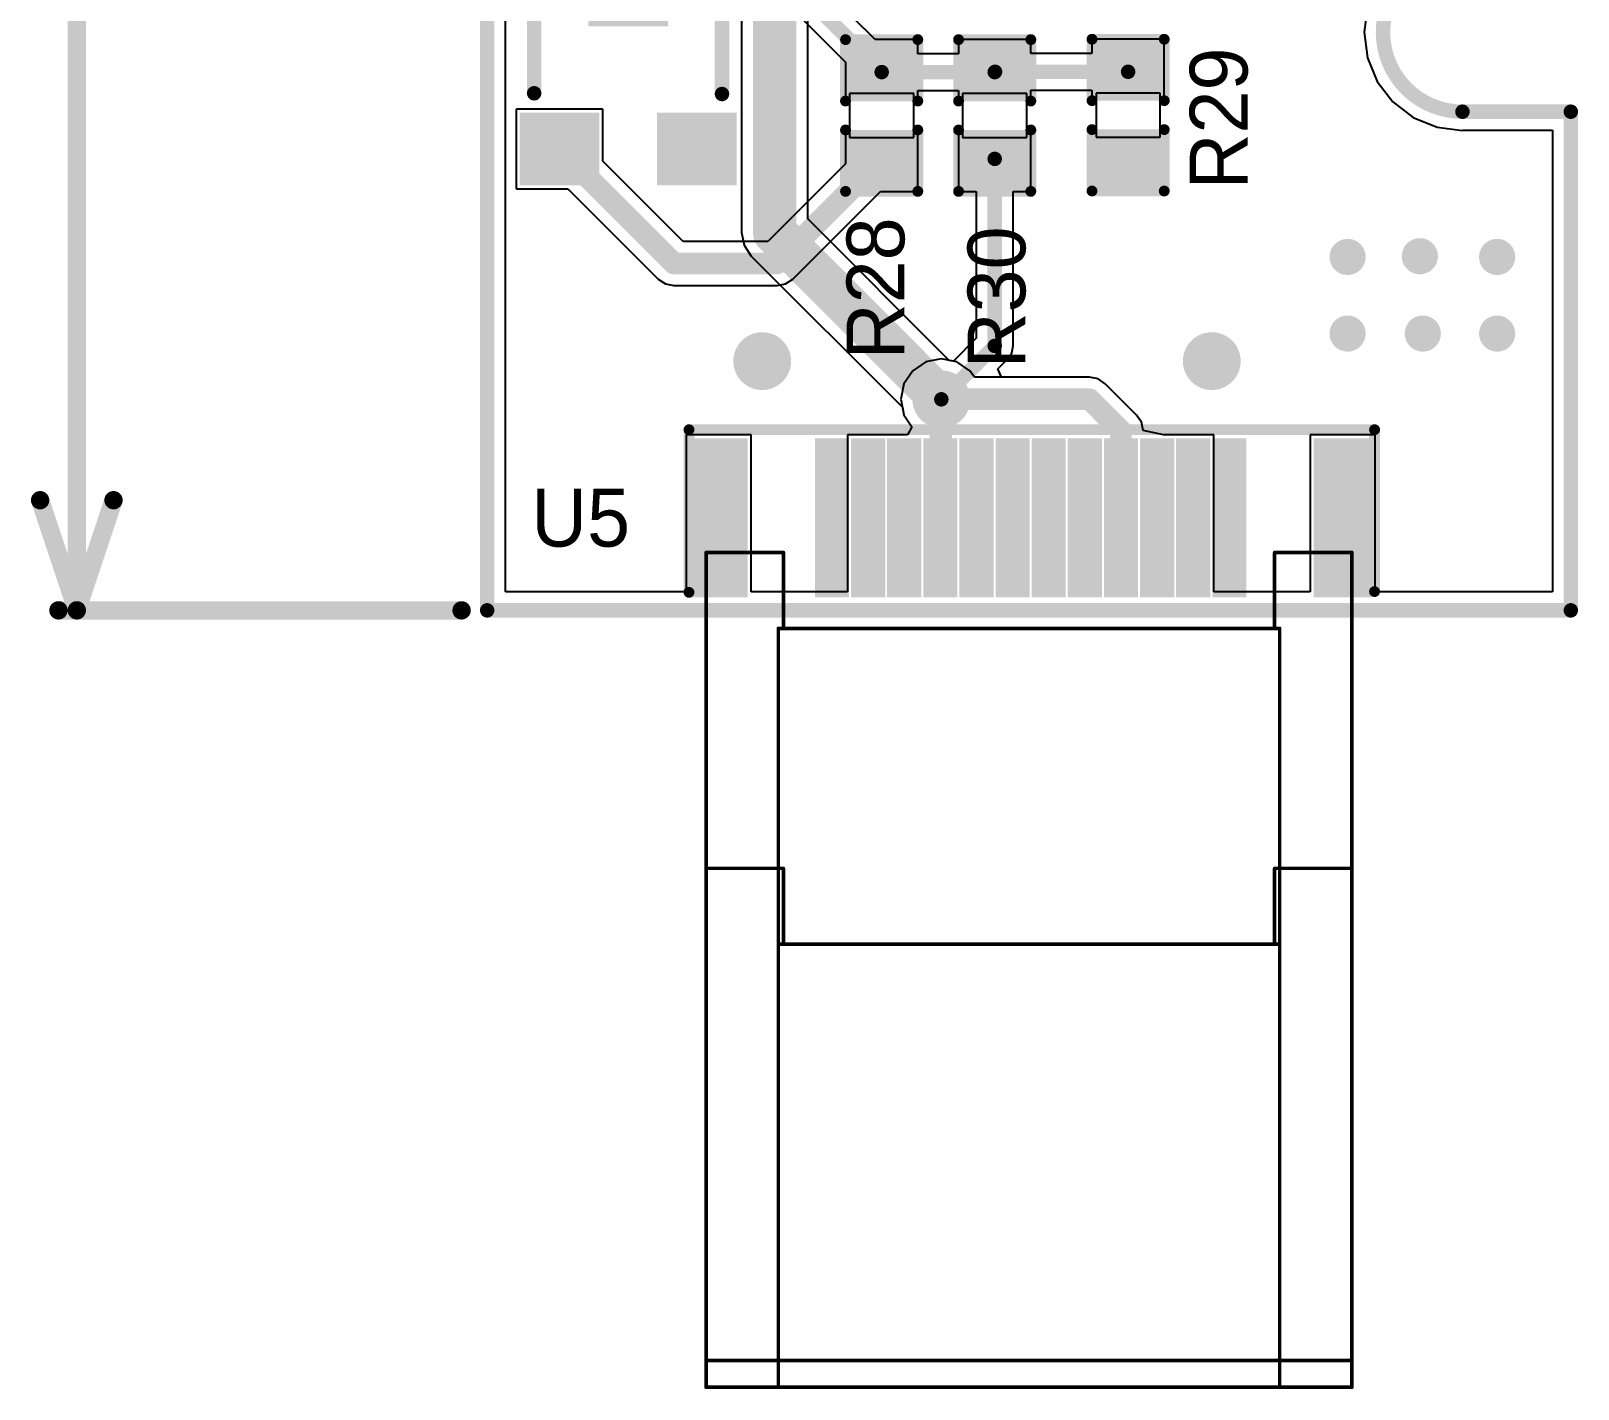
# Model space of a CAD drawing. Extents: x 10.58 to 11.54, y 9.91 to 15.27.
# Drawn here: x 10.578 to 11.421, y 9.914 to 10.654 of the extents above; entities that cross this region are included whole.
import ezdxf

# ---------------------------------------------------------------- set-up
doc = ezdxf.new("R2010")
doc.units = 0
doc.layers.get('0').update_dxf_attribs({"linetype": 'CONTINUOUS'})
for name, color, linetype in [('BOTTOMLAYER', 5, 'CONTINUOUS'), ('BOTTOMPASTE', 16, 'CONTINUOUS'), ('BOTTOMSOLDER', 6, 'CONTINUOUS'), ('KEEPOUTLAYER', 6, 'CONTINUOUS'), ('MULTILAYER', 9, 'CONTINUOUS'), ('TOPLAYER', 1, 'CONTINUOUS'), ('TOPOVERLAY', 2, 'CONTINUOUS'), ('TOPPASTE', 8, 'CONTINUOUS'), ('TOPSOLDER', 216, 'CONTINUOUS'), ('VIAHOLELAYER', 16, 'CONTINUOUS')]:
    doc.layers.add(name, color=color, linetype=linetype)

# ---------------------------------------------------------------- blocks, each defined once
blk = doc.blocks.new('SOT_23_1')
at = {"layer": 'TOPLAYER'}
for points in [[(-0.017716, -0.015748), (0.017716, -0.015748), (-0.017716, 0.015748), (0.017716, 0.015748)], [(-0.055118, -0.102362), (-0.019685, -0.102362), (-0.055118, -0.070866), (-0.019685, -0.070866)], [(0.019686, -0.102362), (0.055119, -0.102362), (0.019686, -0.070866), (0.055119, -0.070866)]]:
    blk.add_solid(points, dxfattribs=at)
at = {"layer": 'TOPOVERLAY', "const_width": 0.003937}
for points in [[(-0.05315, 0, 1), (-0.049213, 0, 1)], [(-0.05315, 0, 1), (-0.049213, 0, 1)], [(-0.029528, 0, 1), (-0.025591, 0, 1)], [(0.025591, 0, 1), (0.029528, 0, 1)], [(0.049213, 0, 1), (0.05315, 0, 1)], [(0.049213, 0, 1), (0.05315, 0, 1)], [(-0.05315, -0.056299, 1), (-0.049213, -0.056299, 1)], [(0.049213, -0.056693, 1), (0.05315, -0.056693, 1)]]:
    blk.add_lwpolyline(points, format="xyb", close=True, dxfattribs=at)
at = {"layer": 'TOPOVERLAY', "const_width": 0.007874}
for points in [[(-0.051181, -0.056299), (-0.051181, 0)], [(-0.051181, 0), (-0.027559, 0)], [(0.027559, 0), (0.051181, 0)], [(0.051181, -0.056693), (0.051181, 0)]]:
    blk.add_lwpolyline(points, dxfattribs=at)
at = {"layer": 'TOPPASTE'}
for points in [[(-0.017716, -0.015748), (0.017716, -0.015748), (-0.017716, 0.015748), (0.017716, 0.015748)], [(-0.055118, -0.102362), (-0.019685, -0.102362), (-0.055118, -0.070866), (-0.019685, -0.070866)], [(0.019686, -0.102362), (0.055119, -0.102362), (0.019686, -0.070866), (0.055119, -0.070866)]]:
    blk.add_solid(points, dxfattribs=at)
at = {"layer": 'TOPSOLDER'}
for points in [[(-0.021716, -0.019748), (0.021716, -0.019748), (-0.021716, 0.019748), (0.021716, 0.019748)], [(-0.059118, -0.106362), (-0.015685, -0.106362), (-0.059118, -0.066866), (-0.015685, -0.066866)], [(0.015686, -0.106362), (0.059118, -0.106362), (0.015686, -0.066866), (0.059118, -0.066866)]]:
    blk.add_solid(points, dxfattribs=at)
blk = doc.blocks.new('R_0402_7')
at = {"layer": 'TOPLAYER'}
for p, q in [((0.017, 0.0175), (-0.007, 0.0175)), ((-0.007, 0.0175), (-0.007, -0.0175)), ((0.017, -0.0175), (0.017, 0.0175)), ((-0.007, -0.0175), (0.017, -0.0175))]:
    blk.add_line(p, q, dxfattribs=at)
for points in [[(-0.006811, -0.01378), (-0.006811, 0.01378), (-0.030433, -0.01378), (-0.030433, 0.01378)], [(0.040433, -0.01378), (0.040433, 0.01378), (0.016811, -0.01378), (0.016811, 0.01378)]]:
    blk.add_solid(points, dxfattribs=at)
at = {"layer": 'TOPOVERLAY', "const_width": 0.005906}
for points in [[(-0.036339, 0.019685), (-0.036339, -0.019685)], [(-0.036339, 0.019685), (-0.002874, 0.019685)], [(0.012874, 0.019685), (0.046339, 0.019685)], [(0.046339, 0.019685), (0.046339, -0.019685)], [(-0.036339, -0.019685), (-0.002874, -0.019685)], [(0.012874, -0.019685), (0.046339, -0.019685)]]:
    blk.add_lwpolyline(points, dxfattribs=at)
at = {"layer": 'TOPOVERLAY', "const_width": 0.002953}
for points in [[(-0.037815, 0.019685, 1), (-0.034862, 0.019685, 1)], [(-0.037815, 0.019685, 1), (-0.034862, 0.019685, 1)], [(-0.00435, 0.019685, 1), (-0.001398, 0.019685, 1)], [(0.011398, 0.019685, 1), (0.01435, 0.019685, 1)], [(0.044862, 0.019685, 1), (0.047815, 0.019685, 1)], [(0.044862, 0.019685, 1), (0.047815, 0.019685, 1)], [(-0.037815, -0.019685, 1), (-0.034862, -0.019685, 1)], [(-0.037815, -0.019685, 1), (-0.034862, -0.019685, 1)], [(-0.00435, -0.019685, 1), (-0.001398, -0.019685, 1)], [(0.011398, -0.019685, 1), (0.01435, -0.019685, 1)], [(0.044862, -0.019685, 1), (0.047815, -0.019685, 1)], [(0.044862, -0.019685, 1), (0.047815, -0.019685, 1)]]:
    blk.add_lwpolyline(points, format="xyb", close=True, dxfattribs=at)
at = {"layer": 'TOPPASTE'}
for points in [[(-0.006811, -0.01378), (-0.006811, 0.01378), (-0.030433, -0.01378), (-0.030433, 0.01378)], [(0.040433, -0.01378), (0.040433, 0.01378), (0.016811, -0.01378), (0.016811, 0.01378)]]:
    blk.add_solid(points, dxfattribs=at)
at = {"layer": 'TOPSOLDER'}
for points in [[(-0.002811, -0.01778), (-0.002811, 0.01778), (-0.034433, -0.01778), (-0.034433, 0.01778)], [(0.044433, -0.01778), (0.044433, 0.01778), (0.012811, -0.01778), (0.012811, 0.01778)]]:
    blk.add_solid(points, dxfattribs=at)
blk = doc.blocks.new('R_0402_8')
at = {"layer": 'TOPLAYER'}
for p, q in [((0.017, 0.0175), (-0.007, 0.0175)), ((-0.007, 0.0175), (-0.007, -0.0175)), ((0.017, -0.0175), (0.017, 0.0175)), ((-0.007, -0.0175), (0.017, -0.0175))]:
    blk.add_line(p, q, dxfattribs=at)
for points in [[(-0.006811, -0.01378), (-0.006811, 0.01378), (-0.030433, -0.01378), (-0.030433, 0.01378)], [(0.040433, -0.01378), (0.040433, 0.01378), (0.016811, -0.01378), (0.016811, 0.01378)]]:
    blk.add_solid(points, dxfattribs=at)
at = {"layer": 'TOPOVERLAY', "const_width": 0.005906}
for points in [[(-0.036339, -0.019685), (-0.036339, 0.019685)], [(-0.002874, 0.019685), (-0.036339, 0.019685)], [(0.046339, 0.019685), (0.012874, 0.019685)], [(0.046339, -0.019685), (0.046339, 0.019685)], [(-0.002874, -0.019685), (-0.036339, -0.019685)], [(0.046339, -0.019685), (0.012874, -0.019685)]]:
    blk.add_lwpolyline(points, dxfattribs=at)
at = {"layer": 'TOPOVERLAY', "const_width": 0.002953}
for points in [[(-0.037815, 0.019685, 1), (-0.034862, 0.019685, 1)], [(-0.037815, 0.019685, 1), (-0.034862, 0.019685, 1)], [(-0.00435, 0.019685, 1), (-0.001398, 0.019685, 1)], [(0.011398, 0.019685, 1), (0.01435, 0.019685, 1)], [(0.044862, 0.019685, 1), (0.047815, 0.019685, 1)], [(0.044862, 0.019685, 1), (0.047815, 0.019685, 1)], [(-0.037815, -0.019685, 1), (-0.034862, -0.019685, 1)], [(-0.037815, -0.019685, 1), (-0.034862, -0.019685, 1)], [(-0.00435, -0.019685, 1), (-0.001398, -0.019685, 1)], [(0.011398, -0.019685, 1), (0.01435, -0.019685, 1)], [(0.044862, -0.019685, 1), (0.047815, -0.019685, 1)], [(0.044862, -0.019685, 1), (0.047815, -0.019685, 1)]]:
    blk.add_lwpolyline(points, format="xyb", close=True, dxfattribs=at)
at = {"layer": 'TOPPASTE'}
for points in [[(-0.006811, -0.01378), (-0.006811, 0.01378), (-0.030433, -0.01378), (-0.030433, 0.01378)], [(0.040433, -0.01378), (0.040433, 0.01378), (0.016811, -0.01378), (0.016811, 0.01378)]]:
    blk.add_solid(points, dxfattribs=at)
at = {"layer": 'TOPSOLDER'}
for points in [[(-0.002811, -0.01778), (-0.002811, 0.01778), (-0.034433, -0.01778), (-0.034433, 0.01778)], [(0.044433, -0.01778), (0.044433, 0.01778), (0.012811, -0.01778), (0.012811, 0.01778)]]:
    blk.add_solid(points, dxfattribs=at)
blk = doc.blocks.new('R_0402_9')
at = {"layer": 'TOPLAYER'}
for p, q in [((0.017, 0.0175), (-0.007, 0.0175)), ((-0.007, 0.0175), (-0.007, -0.0175)), ((0.017, -0.0175), (0.017, 0.0175)), ((-0.007, -0.0175), (0.017, -0.0175))]:
    blk.add_line(p, q, dxfattribs=at)
for points in [[(-0.006811, -0.01378), (-0.006811, 0.01378), (-0.030433, -0.01378), (-0.030433, 0.01378)], [(0.040433, -0.01378), (0.040433, 0.01378), (0.016811, -0.01378), (0.016811, 0.01378)]]:
    blk.add_solid(points, dxfattribs=at)
at = {"layer": 'TOPOVERLAY', "const_width": 0.005906}
for points in [[(-0.036339, 0.019685), (-0.036339, -0.019685)], [(-0.036339, 0.019685), (-0.002874, 0.019685)], [(0.012874, 0.019685), (0.046339, 0.019685)], [(0.046339, 0.019685), (0.046339, -0.019685)], [(-0.036339, -0.019685), (-0.002874, -0.019685)], [(0.012874, -0.019685), (0.046339, -0.019685)]]:
    blk.add_lwpolyline(points, dxfattribs=at)
at = {"layer": 'TOPOVERLAY', "const_width": 0.002953}
for points in [[(-0.037815, 0.019685, 1), (-0.034862, 0.019685, 1)], [(-0.037815, 0.019685, 1), (-0.034862, 0.019685, 1)], [(-0.00435, 0.019685, 1), (-0.001398, 0.019685, 1)], [(0.011398, 0.019685, 1), (0.01435, 0.019685, 1)], [(0.044862, 0.019685, 1), (0.047815, 0.019685, 1)], [(0.044862, 0.019685, 1), (0.047815, 0.019685, 1)], [(-0.037815, -0.019685, 1), (-0.034862, -0.019685, 1)], [(-0.037815, -0.019685, 1), (-0.034862, -0.019685, 1)], [(-0.00435, -0.019685, 1), (-0.001398, -0.019685, 1)], [(0.011398, -0.019685, 1), (0.01435, -0.019685, 1)], [(0.044862, -0.019685, 1), (0.047815, -0.019685, 1)], [(0.044862, -0.019685, 1), (0.047815, -0.019685, 1)]]:
    blk.add_lwpolyline(points, format="xyb", close=True, dxfattribs=at)
at = {"layer": 'TOPPASTE'}
for points in [[(-0.006811, -0.01378), (-0.006811, 0.01378), (-0.030433, -0.01378), (-0.030433, 0.01378)], [(0.040433, -0.01378), (0.040433, 0.01378), (0.016811, -0.01378), (0.016811, 0.01378)]]:
    blk.add_solid(points, dxfattribs=at)
at = {"layer": 'TOPSOLDER'}
for points in [[(-0.002811, -0.01778), (-0.002811, 0.01778), (-0.034433, -0.01778), (-0.034433, 0.01778)], [(0.044433, -0.01778), (0.044433, 0.01778), (0.012811, -0.01778), (0.012811, 0.01778)]]:
    blk.add_solid(points, dxfattribs=at)
blk = doc.blocks.new('USB______C_16')
at = {"layer": 'BOTTOMLAYER'}
for points in [[(-0.158268, 0.03937), (-0.18189, 0.03937), (-0.158268, -0.03937), (-0.18189, -0.03937)], [(-0.102953, 0.03937), (-0.113583, 0.03937), (-0.102953, -0.03937), (-0.113583, -0.03937)], [(-0.083268, 0.03937), (-0.093898, 0.03937), (-0.083268, -0.03937), (-0.093898, -0.03937)], [(-0.063583, 0.03937), (-0.074213, 0.03937), (-0.063583, -0.03937), (-0.074213, -0.03937)], [(-0.043898, 0.03937), (-0.054527, 0.03937), (-0.043898, -0.03937), (-0.054527, -0.03937)], [(-0.024213, 0.03937), (-0.034842, 0.03937), (-0.024213, -0.03937), (-0.034842, -0.03937)], [(-0.004528, 0.03937), (-0.015157, 0.03937), (-0.004528, -0.03937), (-0.015157, -0.03937)], [(0.015157, 0.03937), (0.004528, 0.03937), (0.015157, -0.03937), (0.004528, -0.03937)], [(0.034842, 0.03937), (0.024213, 0.03937), (0.034842, -0.03937), (0.024213, -0.03937)], [(0.054527, 0.03937), (0.043898, 0.03937), (0.054527, -0.03937), (0.043898, -0.03937)], [(0.074213, 0.03937), (0.063583, 0.03937), (0.074213, -0.03937), (0.063583, -0.03937)], [(0.093898, 0.03937), (0.083268, 0.03937), (0.093898, -0.03937), (0.083268, -0.03937)], [(0.113583, 0.03937), (0.102953, 0.03937), (0.113583, -0.03937), (0.102953, -0.03937)], [(0.18189, 0.03937), (0.158268, 0.03937), (0.18189, -0.03937), (0.158268, -0.03937)]]:
    blk.add_solid(points, dxfattribs=at)
at = {"layer": 'BOTTOMPASTE'}
for points in [[(-0.158268, 0.03937), (-0.18189, 0.03937), (-0.158268, -0.03937), (-0.18189, -0.03937)], [(-0.102953, 0.03937), (-0.113583, 0.03937), (-0.102953, -0.03937), (-0.113583, -0.03937)], [(-0.083268, 0.03937), (-0.093898, 0.03937), (-0.083268, -0.03937), (-0.093898, -0.03937)], [(-0.063583, 0.03937), (-0.074213, 0.03937), (-0.063583, -0.03937), (-0.074213, -0.03937)], [(-0.043898, 0.03937), (-0.054527, 0.03937), (-0.043898, -0.03937), (-0.054527, -0.03937)], [(-0.024213, 0.03937), (-0.034842, 0.03937), (-0.024213, -0.03937), (-0.034842, -0.03937)], [(-0.004528, 0.03937), (-0.015157, 0.03937), (-0.004528, -0.03937), (-0.015157, -0.03937)], [(0.015157, 0.03937), (0.004528, 0.03937), (0.015157, -0.03937), (0.004528, -0.03937)], [(0.034842, 0.03937), (0.024213, 0.03937), (0.034842, -0.03937), (0.024213, -0.03937)], [(0.054527, 0.03937), (0.043898, 0.03937), (0.054527, -0.03937), (0.043898, -0.03937)], [(0.074213, 0.03937), (0.063583, 0.03937), (0.074213, -0.03937), (0.063583, -0.03937)], [(0.093898, 0.03937), (0.083268, 0.03937), (0.093898, -0.03937), (0.083268, -0.03937)], [(0.113583, 0.03937), (0.102953, 0.03937), (0.113583, -0.03937), (0.102953, -0.03937)], [(0.18189, 0.03937), (0.158268, 0.03937), (0.18189, -0.03937), (0.158268, -0.03937)]]:
    blk.add_solid(points, dxfattribs=at)
at = {"layer": 'BOTTOMSOLDER'}
for points in [[(-0.154268, 0.04337), (-0.18589, 0.04337), (-0.154268, -0.04337), (-0.18589, -0.04337)], [(-0.098953, 0.04337), (-0.117583, 0.04337), (-0.098953, -0.04337), (-0.117583, -0.04337)], [(-0.079268, 0.04337), (-0.097898, 0.04337), (-0.079268, -0.04337), (-0.097898, -0.04337)], [(-0.059583, 0.04337), (-0.078213, 0.04337), (-0.059583, -0.04337), (-0.078213, -0.04337)], [(-0.039898, 0.04337), (-0.058528, 0.04337), (-0.039898, -0.04337), (-0.058528, -0.04337)], [(-0.020213, 0.04337), (-0.038842, 0.04337), (-0.020213, -0.04337), (-0.038842, -0.04337)], [(-0.000528, 0.04337), (-0.019157, 0.04337), (-0.000528, -0.04337), (-0.019157, -0.04337)], [(0.019157, 0.04337), (0.000528, 0.04337), (0.019157, -0.04337), (0.000528, -0.04337)], [(0.038843, 0.04337), (0.020213, 0.04337), (0.038843, -0.04337), (0.020213, -0.04337)], [(0.058528, 0.04337), (0.039898, 0.04337), (0.058528, -0.04337), (0.039898, -0.04337)], [(0.078213, 0.04337), (0.059583, 0.04337), (0.078213, -0.04337), (0.059583, -0.04337)], [(0.097898, 0.04337), (0.079268, 0.04337), (0.097898, -0.04337), (0.079268, -0.04337)], [(0.117583, 0.04337), (0.098953, 0.04337), (0.117583, -0.04337), (0.098953, -0.04337)], [(0.18589, 0.04337), (0.154268, 0.04337), (0.18589, -0.04337), (0.154268, -0.04337)]]:
    blk.add_solid(points, dxfattribs=at)
at = {"layer": 'TOPLAYER'}
for points in [[(-0.158268, 0.03937), (-0.18189, 0.03937), (-0.158268, -0.03937), (-0.18189, -0.03937)], [(-0.102953, 0.03937), (-0.113583, 0.03937), (-0.102953, -0.03937), (-0.113583, -0.03937)], [(-0.083268, 0.03937), (-0.093898, 0.03937), (-0.083268, -0.03937), (-0.093898, -0.03937)], [(-0.063583, 0.03937), (-0.074213, 0.03937), (-0.063583, -0.03937), (-0.074213, -0.03937)], [(-0.043898, 0.03937), (-0.054527, 0.03937), (-0.043898, -0.03937), (-0.054527, -0.03937)], [(-0.024213, 0.03937), (-0.034842, 0.03937), (-0.024213, -0.03937), (-0.034842, -0.03937)], [(-0.004528, 0.03937), (-0.015157, 0.03937), (-0.004528, -0.03937), (-0.015157, -0.03937)], [(0.015157, 0.03937), (0.004528, 0.03937), (0.015157, -0.03937), (0.004528, -0.03937)], [(0.034842, 0.03937), (0.024213, 0.03937), (0.034842, -0.03937), (0.024213, -0.03937)], [(0.054527, 0.03937), (0.043898, 0.03937), (0.054527, -0.03937), (0.043898, -0.03937)], [(0.074213, 0.03937), (0.063583, 0.03937), (0.074213, -0.03937), (0.063583, -0.03937)], [(0.093898, 0.03937), (0.083268, 0.03937), (0.093898, -0.03937), (0.083268, -0.03937)], [(0.113583, 0.03937), (0.102953, 0.03937), (0.113583, -0.03937), (0.102953, -0.03937)], [(0.18189, 0.03937), (0.158268, 0.03937), (0.18189, -0.03937), (0.158268, -0.03937)]]:
    blk.add_solid(points, dxfattribs=at)
at = {"layer": 'TOPOVERLAY', "const_width": 0.005906}
for points in [[(-0.186221, -0.040551), (-0.186221, 0.048031)], [(-0.186221, 0.048031), (0.187402, 0.048031)], [(0.187402, -0.040157), (0.187402, 0.048031)]]:
    blk.add_lwpolyline(points, dxfattribs=at)
at = {"layer": 'TOPOVERLAY', "const_width": 0.002953}
for points in [[(-0.187697, 0.048031, 1), (-0.184744, 0.048031, 1)], [(-0.187697, 0.048031, 1), (-0.184744, 0.048031, 1)], [(0.185925, 0.048031, 1), (0.188878, 0.048031, 1)], [(0.185925, 0.048031, 1), (0.188878, 0.048031, 1)], [(-0.187697, -0.040551, 1), (-0.184744, -0.040551, 1)], [(0.185925, -0.040157, 1), (0.188878, -0.040157, 1)]]:
    blk.add_lwpolyline(points, format="xyb", close=True, dxfattribs=at)
at = {"layer": 'TOPPASTE'}
for points in [[(-0.158268, 0.03937), (-0.18189, 0.03937), (-0.158268, -0.03937), (-0.18189, -0.03937)], [(-0.102953, 0.03937), (-0.113583, 0.03937), (-0.102953, -0.03937), (-0.113583, -0.03937)], [(-0.083268, 0.03937), (-0.093898, 0.03937), (-0.083268, -0.03937), (-0.093898, -0.03937)], [(-0.063583, 0.03937), (-0.074213, 0.03937), (-0.063583, -0.03937), (-0.074213, -0.03937)], [(-0.043898, 0.03937), (-0.054527, 0.03937), (-0.043898, -0.03937), (-0.054527, -0.03937)], [(-0.024213, 0.03937), (-0.034842, 0.03937), (-0.024213, -0.03937), (-0.034842, -0.03937)], [(-0.004528, 0.03937), (-0.015157, 0.03937), (-0.004528, -0.03937), (-0.015157, -0.03937)], [(0.015157, 0.03937), (0.004528, 0.03937), (0.015157, -0.03937), (0.004528, -0.03937)], [(0.034842, 0.03937), (0.024213, 0.03937), (0.034842, -0.03937), (0.024213, -0.03937)], [(0.054527, 0.03937), (0.043898, 0.03937), (0.054527, -0.03937), (0.043898, -0.03937)], [(0.074213, 0.03937), (0.063583, 0.03937), (0.074213, -0.03937), (0.063583, -0.03937)], [(0.093898, 0.03937), (0.083268, 0.03937), (0.093898, -0.03937), (0.083268, -0.03937)], [(0.113583, 0.03937), (0.102953, 0.03937), (0.113583, -0.03937), (0.102953, -0.03937)], [(0.18189, 0.03937), (0.158268, 0.03937), (0.18189, -0.03937), (0.158268, -0.03937)]]:
    blk.add_solid(points, dxfattribs=at)
at = {"layer": 'TOPSOLDER'}
for points in [[(-0.154268, 0.04337), (-0.18589, 0.04337), (-0.154268, -0.04337), (-0.18589, -0.04337)], [(-0.098953, 0.04337), (-0.117583, 0.04337), (-0.098953, -0.04337), (-0.117583, -0.04337)], [(-0.079268, 0.04337), (-0.097898, 0.04337), (-0.079268, -0.04337), (-0.097898, -0.04337)], [(-0.059583, 0.04337), (-0.078213, 0.04337), (-0.059583, -0.04337), (-0.078213, -0.04337)], [(-0.039898, 0.04337), (-0.058528, 0.04337), (-0.039898, -0.04337), (-0.058528, -0.04337)], [(-0.020213, 0.04337), (-0.038842, 0.04337), (-0.020213, -0.04337), (-0.038842, -0.04337)], [(-0.000528, 0.04337), (-0.019157, 0.04337), (-0.000528, -0.04337), (-0.019157, -0.04337)], [(0.019157, 0.04337), (0.000528, 0.04337), (0.019157, -0.04337), (0.000528, -0.04337)], [(0.038843, 0.04337), (0.020213, 0.04337), (0.038843, -0.04337), (0.020213, -0.04337)], [(0.058528, 0.04337), (0.039898, 0.04337), (0.058528, -0.04337), (0.039898, -0.04337)], [(0.078213, 0.04337), (0.059583, 0.04337), (0.078213, -0.04337), (0.059583, -0.04337)], [(0.097898, 0.04337), (0.079268, 0.04337), (0.097898, -0.04337), (0.079268, -0.04337)], [(0.117583, 0.04337), (0.098953, 0.04337), (0.117583, -0.04337), (0.098953, -0.04337)], [(0.18589, 0.04337), (0.154268, 0.04337), (0.18589, -0.04337), (0.154268, -0.04337)]]:
    blk.add_solid(points, dxfattribs=at)

msp = doc.modelspace()

# ---------------------------------------------------------------- linework, layer by layer
at = {"layer": 'BOTTOMLAYER'}
for p, q in [((10.836504, 10.348354), (10.836504, 12.641469)), ((11.001226, 10.551569), (11.001226, 11.109891)), ((10.965098, 10.887415), (10.965098, 10.544087)), ((11.306184, 10.667154), (11.304357, 10.653279)), ((11.304357, 10.653279), (11.306184, 10.639404)), ((11.306184, 10.639404), (11.311539, 10.626475)), ((11.311539, 10.626475), (11.320059, 10.615373)), ((11.320059, 10.615373), (11.331161, 10.606853)), ((11.331161, 10.606853), (11.344091, 10.601498)), ((11.344091, 10.601498), (11.357966, 10.599671)), ((11.357966, 10.599671), (11.357966, 10.599937)), ((11.357966, 10.599937), (11.406985, 10.599937)), ((11.406985, 10.599937), (11.406985, 10.348354)), ((11.078296, 10.474498), (11.001226, 10.551569)), ((10.965098, 10.544087), (10.965098, 10.544087)), ((10.965098, 10.544087), (10.965098, 10.544087)), ((10.965098, 10.544087), (10.966473, 10.537174)), ((10.966473, 10.537174), (10.970389, 10.531314)), ((10.970389, 10.531314), (11.05275, 10.448952)), ((11.082415, 10.473679), (11.078296, 10.474498)), ((11.089578, 10.468893), (11.082415, 10.473679)), ((11.091963, 10.465324), (11.089578, 10.468893)), ((11.154801, 10.465324), (11.091963, 10.465324)), ((11.15941, 10.464407), (11.154801, 10.465324)), ((11.154801, 10.465324), (11.154801, 10.465324)), ((11.163317, 10.461797), (11.15941, 10.464407)), ((11.180386, 10.444727), (11.163317, 10.461797)), ((11.05275, 10.448952), (11.05357, 10.444833)), ((11.05357, 10.444833), (11.057877, 10.438386)), ((11.057877, 10.438386), (11.05552, 10.433976)), ((11.180387, 10.444727), (11.180386, 10.444727)), ((11.182997, 10.44082), (11.180387, 10.444727)), ((11.183914, 10.436212), (11.182997, 10.44082)), ((10.970297, 10.433976), (10.934864, 10.433976)), ((10.934864, 10.433976), (10.934864, 10.348354)), ((10.970297, 10.348354), (10.970297, 10.433976)), ((11.05552, 10.433976), (11.022856, 10.433976)), ((11.022856, 10.433976), (11.022856, 10.348354)), ((11.195091, 10.433976), (11.183914, 10.436212)), ((11.222462, 10.433976), (11.195091, 10.433976)), ((11.222462, 10.348354), (11.222462, 10.433976)), ((11.310454, 10.433976), (11.275021, 10.433976)), ((11.275021, 10.433976), (11.275021, 10.348354)), ((11.310454, 10.348354), (11.310454, 10.433976)), ((10.934864, 10.348354), (10.836504, 10.348354)), ((11.022856, 10.348354), (10.970297, 10.348354)), ((11.275021, 10.348354), (11.222462, 10.348354)), ((11.406985, 10.348354), (11.310454, 10.348354))]:
    msp.add_line(p, q, dxfattribs=at)
for points, const_width in [([(10.983162, 10.544087), (10.983162, 11.378478)], 0.023622), ([(10.983162, 10.544087), (11.073967, 10.453282)], 0.023622), ([(11.073446, 10.388701), (11.073446, 10.452761)], 0.011811), ([(11.073967, 10.453282), (11.154801, 10.453282)], 0.011811), ([(11.154801, 10.453282), (11.171871, 10.436212)], 0.011811), ([(11.171871, 10.388701), (11.171871, 10.436212)], 0.011811)]:
    msp.add_lwpolyline(points, dxfattribs=dict(at, const_width=const_width))
for points, const_width in [([(10.977256, 10.544087, 1), (10.989067, 10.544087, 1)], 0.011811), ([(10.977256, 10.544087, 1), (10.989067, 10.544087, 1)], 0.011811), ([(11.290446, 10.530841, 1), (11.300288, 10.530841, 1)], 0.009843), ([(11.329816, 10.531235, 1), (11.339658, 10.531235, 1)], 0.009843), ([(11.371942, 10.530841, 1), (11.381784, 10.530841, 1)], 0.009843), ([(11.290446, 10.489109, 1), (11.300288, 10.489109, 1)], 0.009843), ([(11.331438, 10.489109, 1), (11.34128, 10.489109, 1)], 0.009843), ([(11.371942, 10.489109, 1), (11.381784, 10.489109, 1)], 0.009843), ([(10.968485, 10.474101, 1), (10.984233, 10.474101, 1)], 0.015748), ([(11.213485, 10.474101, 1), (11.229233, 10.474101, 1)], 0.015748), ([(11.066093, 10.453282, 1), (11.081841, 10.453282, 1)], 0.015748), ([(11.068061, 10.453282, 1), (11.079872, 10.453282, 1)], 0.011811), ([(11.070493, 10.452761, 1), (11.076399, 10.452761, 1)], 0.005906), ([(11.071014, 10.453282, 1), (11.076919, 10.453282, 1)], 0.005906), ([(11.151849, 10.453282, 1), (11.157754, 10.453282, 1)], 0.005906), ([(11.151849, 10.453282, 1), (11.157754, 10.453282, 1)], 0.005906), ([(11.168919, 10.436212, 1), (11.174824, 10.436212, 1)], 0.005906), ([(11.168919, 10.436212, 1), (11.174824, 10.436212, 1)], 0.005906), ([(11.070493, 10.388701, 1), (11.076399, 10.388701, 1)], 0.005906), ([(11.168919, 10.388701, 1), (11.174824, 10.388701, 1)], 0.005906)]:
    msp.add_lwpolyline(points, format="xyb", close=True, dxfattribs=dict(at, const_width=const_width))
at = {"layer": 'KEEPOUTLAYER'}
for points, const_width in [([(10.826469, 10.338318), (10.826469, 12.641469)], 0.007874), ([(10.602847, 10.338318), (10.602847, 12.473279)], 0.01), ([(11.357966, 10.609972), (11.417021, 10.609972)], 0.007874), ([(11.417021, 10.338318), (11.417021, 10.609972)], 0.007874), ([(10.582847, 10.398319), (10.602847, 10.338318)], 0.01), ([(10.602847, 10.338318), (10.622847, 10.398319)], 0.01), ([(10.592847, 10.338318), (10.812532, 10.338318)], 0.01), ([(10.826469, 10.338318), (11.41702, 10.338318)], 0.007874)]:
    msp.add_lwpolyline(points, dxfattribs=dict(at, const_width=const_width))
at = {"layer": 'KEEPOUTLAYER', "const_width": 0.007874}
msp.add_lwpolyline([(11.357966, 10.609972, -1), (11.357966, 10.696586)], format="xyb", dxfattribs=at)
at = {"layer": 'KEEPOUTLAYER'}
for points, const_width in [([(11.355997, 10.609972, 1), (11.359934, 10.609972, 1)], 0.003937), ([(11.355997, 10.609972, 1), (11.359934, 10.609972, 1)], 0.003937), ([(11.415052, 10.609972, 1), (11.418989, 10.609972, 1)], 0.003937), ([(11.415052, 10.609972, 1), (11.418989, 10.609972, 1)], 0.003937), ([(10.580347, 10.398319, 1), (10.585347, 10.398319, 1)], 0.005), ([(10.620347, 10.398319, 1), (10.625347, 10.398319, 1)], 0.005), ([(10.590347, 10.338318, 1), (10.595347, 10.338318, 1)], 0.005), ([(10.600347, 10.338318, 1), (10.605347, 10.338318, 1)], 0.005), ([(10.600347, 10.338318, 1), (10.605347, 10.338318, 1)], 0.005), ([(10.600347, 10.338318, 1), (10.605347, 10.338318, 1)], 0.005), ([(10.810032, 10.338318, 1), (10.815032, 10.338318, 1)], 0.005), ([(10.824501, 10.338318, 1), (10.828438, 10.338318, 1)], 0.003937), ([(10.824501, 10.338318, 1), (10.828438, 10.338318, 1)], 0.003937), ([(11.415052, 10.338318, 1), (11.418989, 10.338318, 1)], 0.003937), ([(11.415052, 10.338318, 1), (11.418989, 10.338318, 1)], 0.003937)]:
    msp.add_lwpolyline(points, format="xyb", close=True, dxfattribs=dict(at, const_width=const_width))
at = {"layer": 'MULTILAYER'}
for points, const_width in [([(11.290446, 10.530841, 1), (11.300288, 10.530841, 1)], 0.009843), ([(11.329816, 10.531235, 1), (11.339658, 10.531235, 1)], 0.009843), ([(11.371942, 10.530841, 1), (11.381784, 10.530841, 1)], 0.009843), ([(11.290446, 10.489109, 1), (11.300288, 10.489109, 1)], 0.009843), ([(11.331438, 10.489109, 1), (11.34128, 10.489109, 1)], 0.009843), ([(11.371942, 10.489109, 1), (11.381784, 10.489109, 1)], 0.009843), ([(10.968485, 10.474101, 1), (10.984233, 10.474101, 1)], 0.015748), ([(11.213485, 10.474101, 1), (11.229233, 10.474101, 1)], 0.015748), ([(11.066093, 10.453282, 1), (11.081841, 10.453282, 1)], 0.015748)]:
    msp.add_lwpolyline(points, format="xyb", close=True, dxfattribs=dict(at, const_width=const_width))
at = {"layer": 'TOPLAYER'}
for p, q in [((10.836504, 10.348354), (10.836504, 11.45737)), ((11.037934, 10.649239), (10.877994, 10.809179)), ((10.860863, 10.797927), (11.021774, 10.637016)), ((11.306184, 10.667154), (11.304357, 10.653279)), ((11.061144, 10.649239), (11.037934, 10.649239)), ((11.061144, 10.641558), (11.061144, 10.649239)), ((11.122744, 10.649239), (11.083374, 10.649239)), ((11.083374, 10.649239), (11.083374, 10.641558)), ((11.122744, 10.641758), (11.122744, 10.649239)), ((11.195444, 10.649439), (11.156074, 10.649439)), ((11.156074, 10.649439), (11.156074, 10.641758)), ((11.195444, 10.614006), (11.195444, 10.649439)), ((11.304357, 10.653279), (11.306184, 10.639404)), ((11.083374, 10.641558), (11.061144, 10.641558)), ((11.156074, 10.641758), (11.122744, 10.641758)), ((11.021774, 10.637016), (11.021774, 10.613806)), ((11.306184, 10.639404), (11.311539, 10.626475)), ((11.311539, 10.626475), (11.320059, 10.615373)), ((11.061144, 10.613806), (11.061144, 10.621487)), ((11.061144, 10.621487), (11.083374, 10.621487)), ((11.083374, 10.621487), (11.083374, 10.613806)), ((11.122744, 10.613806), (11.122744, 10.621687)), ((11.122744, 10.621687), (11.156074, 10.621687)), ((11.156074, 10.621687), (11.156074, 10.614006)), ((11.320059, 10.615373), (11.331161, 10.606853)), ((10.889479, 10.61134), (10.842235, 10.61134)), ((10.842235, 10.61134), (10.842235, 10.568033)), ((10.889479, 10.583095), (10.889479, 10.61134)), ((11.021774, 10.613806), (11.023959, 10.613806)), ((11.023959, 10.613806), (11.023959, 10.601995)), ((11.058959, 10.601995), (11.058959, 10.613806)), ((11.058959, 10.613806), (11.061144, 10.613806)), ((11.083374, 10.613806), (11.085559, 10.613806)), ((11.085559, 10.613806), (11.085559, 10.601995)), ((11.120559, 10.601995), (11.120559, 10.613806)), ((11.120559, 10.613806), (11.122744, 10.613806)), ((11.156074, 10.614006), (11.158259, 10.614006)), ((11.158259, 10.614006), (11.158259, 10.596101)), ((11.193259, 10.596101), (11.193259, 10.614006)), ((11.193259, 10.614006), (11.195444, 10.614006)), ((11.331161, 10.606853), (11.344091, 10.601498)), ((11.023959, 10.601995), (11.021774, 10.601995)), ((11.021774, 10.601995), (11.021774, 10.581624)), ((11.061144, 10.601995), (11.058959, 10.601995)), ((11.061144, 10.566562), (11.061144, 10.601995)), ((11.085559, 10.601995), (11.083374, 10.601995)), ((11.083374, 10.601995), (11.083374, 10.566562)), ((11.122744, 10.601995), (11.120559, 10.601995)), ((11.122744, 10.566562), (11.122744, 10.601995)), ((11.344091, 10.601498), (11.357966, 10.599671)), ((11.357966, 10.599671), (11.357966, 10.599937)), ((11.357966, 10.599937), (11.406985, 10.599937)), ((11.406985, 10.599937), (11.406985, 10.348354)), ((11.158259, 10.596101), (11.193259, 10.596101)), ((10.933234, 10.53934), (10.889479, 10.583095)), ((11.021774, 10.581624), (10.979489, 10.53934)), ((10.842235, 10.568033), (10.87048, 10.568033)), ((10.87048, 10.568033), (10.919731, 10.518783)), ((10.992993, 10.518782), (11.040773, 10.566562)), ((11.040773, 10.566562), (11.061144, 10.566562)), ((11.083374, 10.566562), (11.093023, 10.566562)), ((11.093023, 10.566562), (11.093023, 10.486531)), ((11.113094, 10.482374), (11.113094, 10.566562)), ((11.113094, 10.566562), (11.122744, 10.566562)), ((10.979489, 10.53934), (10.933234, 10.53934)), ((10.919731, 10.518783), (10.919731, 10.518782)), ((10.919731, 10.518782), (10.923638, 10.516172)), ((10.923638, 10.516172), (10.928246, 10.515255)), ((10.928246, 10.515255), (10.984477, 10.515255)), ((10.984477, 10.515255), (10.984478, 10.515255)), ((10.984478, 10.515255), (10.989086, 10.516172)), ((10.989086, 10.516172), (10.992993, 10.518782)), ((11.093023, 10.486531), (11.080544, 10.474051)), ((11.11233, 10.478533), (11.113094, 10.482374)), ((11.065518, 10.473679), (11.058355, 10.468893)), ((11.073967, 10.475359), (11.065518, 10.473679)), ((11.080544, 10.474051), (11.073967, 10.475359)), ((11.104821, 10.469943), (11.110155, 10.475278)), ((11.110155, 10.475278), (11.111608, 10.477453)), ((11.111608, 10.477453), (11.11233, 10.478533)), ((11.058355, 10.468893), (11.05357, 10.46173)), ((11.106734, 10.465324), (11.104821, 10.469943)), ((11.154801, 10.465324), (11.106734, 10.465324)), ((11.15941, 10.464407), (11.154801, 10.465324)), ((11.154801, 10.465324), (11.154801, 10.465324)), ((11.163317, 10.461797), (11.15941, 10.464407)), ((11.05357, 10.46173), (11.051889, 10.453282)), ((11.180386, 10.444727), (11.163317, 10.461797)), ((11.051889, 10.453282), (11.05357, 10.444833)), ((11.05357, 10.444833), (11.057877, 10.438386)), ((11.057877, 10.438386), (11.05552, 10.433976)), ((11.180387, 10.444727), (11.180386, 10.444727)), ((11.182997, 10.44082), (11.180387, 10.444727)), ((11.183914, 10.436212), (11.182997, 10.44082)), ((10.970297, 10.433976), (10.934864, 10.433976)), ((10.934864, 10.433976), (10.934864, 10.348354)), ((10.970297, 10.348354), (10.970297, 10.433976)), ((11.05552, 10.433976), (11.022856, 10.433976)), ((11.022856, 10.433976), (11.022856, 10.348354)), ((11.195091, 10.433976), (11.183914, 10.436212)), ((11.222462, 10.433976), (11.195091, 10.433976)), ((11.222462, 10.348354), (11.222462, 10.433976)), ((11.310454, 10.433976), (11.275021, 10.433976)), ((11.275021, 10.433976), (11.275021, 10.348354)), ((11.310454, 10.348354), (11.310454, 10.433976)), ((10.934864, 10.348354), (10.836504, 10.348354)), ((11.022856, 10.348354), (10.970297, 10.348354)), ((11.275021, 10.348354), (11.222462, 10.348354)), ((11.406985, 10.348354), (11.310454, 10.348354))]:
    msp.add_line(p, q, dxfattribs=at)
for points, const_width in [([(10.867959, 10.805023), (11.041459, 10.631523)], 0.007874), ([(11.041459, 10.631523), (11.103059, 10.631523)], 0.007874), ([(11.103059, 10.631523), (11.103259, 10.631723)], 0.007874), ([(11.103259, 10.631723), (11.175759, 10.631723)], 0.007874), ([(10.865857, 10.589686), (10.928246, 10.527297)], 0.011811), ([(10.984478, 10.527297), (11.041459, 10.584279)], 0.011811), ([(11.103059, 10.482374), (11.103059, 10.584279)], 0.007874), ([(10.928246, 10.527297), (10.984478, 10.527297)], 0.011811), ([(11.073967, 10.453282), (11.103059, 10.482374)], 0.007874), ([(11.073967, 10.453282), (11.154801, 10.453282)], 0.011811), ([(11.073967, 10.389221), (11.073967, 10.453282)], 0.011811), ([(11.154801, 10.453282), (11.171871, 10.436212)], 0.011811), ([(11.171871, 10.388701), (11.171871, 10.436212)], 0.011811), ([(11.073446, 10.388701), (11.073446, 10.389221)], 0.011811)]:
    msp.add_lwpolyline(points, dxfattribs=dict(at, const_width=const_width))
for points, const_width in [([(11.03949, 10.631523, 1), (11.043427, 10.631523, 1)], 0.003937), ([(11.03949, 10.631523, 1), (11.043427, 10.631523, 1)], 0.003937), ([(11.10109, 10.631523, 1), (11.105027, 10.631523, 1)], 0.003937), ([(11.10109, 10.631523, 1), (11.105027, 10.631523, 1)], 0.003937), ([(11.10129, 10.631723, 1), (11.105227, 10.631723, 1)], 0.003937), ([(11.10129, 10.631723, 1), (11.105227, 10.631723, 1)], 0.003937), ([(11.17379, 10.631723, 1), (11.177727, 10.631723, 1)], 0.003937), ([(10.862905, 10.589686, 1), (10.86881, 10.589686, 1)], 0.005906), ([(11.038506, 10.584279, 1), (11.044412, 10.584279, 1)], 0.005906), ([(11.10109, 10.584279, 1), (11.105027, 10.584279, 1)], 0.003937), ([(11.290446, 10.530841, 1), (11.300288, 10.530841, 1)], 0.009843), ([(11.329816, 10.531235, 1), (11.339658, 10.531235, 1)], 0.009843), ([(11.371942, 10.530841, 1), (11.381784, 10.530841, 1)], 0.009843), ([(10.925293, 10.527297, 1), (10.931199, 10.527297, 1)], 0.005906), ([(10.925293, 10.527297, 1), (10.931199, 10.527297, 1)], 0.005906), ([(10.981525, 10.527297, 1), (10.98743, 10.527297, 1)], 0.005906), ([(10.981525, 10.527297, 1), (10.98743, 10.527297, 1)], 0.005906), ([(11.290446, 10.489109, 1), (11.300288, 10.489109, 1)], 0.009843), ([(11.331438, 10.489109, 1), (11.34128, 10.489109, 1)], 0.009843), ([(11.371942, 10.489109, 1), (11.381784, 10.489109, 1)], 0.009843), ([(10.968485, 10.474101, 1), (10.984233, 10.474101, 1)], 0.015748), ([(11.213485, 10.474101, 1), (11.229233, 10.474101, 1)], 0.015748), ([(11.10109, 10.482374, 1), (11.105027, 10.482374, 1)], 0.003937), ([(11.10109, 10.482374, 1), (11.105027, 10.482374, 1)], 0.003937), ([(11.066093, 10.453282, 1), (11.081841, 10.453282, 1)], 0.015748), ([(11.071014, 10.453282, 1), (11.076919, 10.453282, 1)], 0.005906), ([(11.071014, 10.453282, 1), (11.076919, 10.453282, 1)], 0.005906), ([(11.071998, 10.453282, 1), (11.075935, 10.453282, 1)], 0.003937), ([(11.151849, 10.453282, 1), (11.157754, 10.453282, 1)], 0.005906), ([(11.151849, 10.453282, 1), (11.157754, 10.453282, 1)], 0.005906), ([(11.168919, 10.436212, 1), (11.174824, 10.436212, 1)], 0.005906), ([(11.168919, 10.436212, 1), (11.174824, 10.436212, 1)], 0.005906), ([(11.070493, 10.389221, 1), (11.076399, 10.389221, 1)], 0.005906), ([(11.070493, 10.388701, 1), (11.076399, 10.388701, 1)], 0.005906), ([(11.071014, 10.389221, 1), (11.076919, 10.389221, 1)], 0.005906), ([(11.168919, 10.388701, 1), (11.174824, 10.388701, 1)], 0.005906)]:
    msp.add_lwpolyline(points, format="xyb", close=True, dxfattribs=dict(at, const_width=const_width))
at = {"layer": 'TOPOVERLAY', "const_width": 0.001969}
for points in [[(10.945761, 9.91509), (10.945761, 10.369815)], [(10.945768, 10.369815), (10.987887, 10.369815)], [(10.987887, 10.328476), (10.987887, 10.369815)], [(11.255603, 10.369815), (11.297722, 10.369815)], [(11.255603, 10.328476), (11.255603, 10.369815)], [(11.297729, 9.91509), (11.297729, 10.369815)], [(10.985131, 9.91509), (10.985131, 10.328476)], [(10.985131, 10.328476), (11.258359, 10.328476)], [(11.258359, 9.91509), (11.258359, 10.328476)], [(10.945768, 10.197767), (10.987887, 10.197767)], [(10.987887, 10.156429), (10.987887, 10.197767)], [(11.255603, 10.197767), (11.297722, 10.197767)], [(11.255603, 10.156429), (11.255603, 10.197767)], [(10.985131, 10.156429), (11.258359, 10.156429)], [(10.945761, 9.929657), (11.297729, 9.929657)], [(10.945761, 9.91509), (11.297729, 9.91509)]]:
    msp.add_lwpolyline(points, dxfattribs=at)
at = {"layer": 'TOPOVERLAY', "const_width": 0.000984}
for points in [[(10.945268, 10.369815, 1), (10.946253, 10.369815, 1)], [(10.945275, 10.369815, 1), (10.94626, 10.369815, 1)], [(10.987394, 10.369815, 1), (10.988379, 10.369815, 1)], [(10.987394, 10.369815, 1), (10.988379, 10.369815, 1)], [(11.255111, 10.369815, 1), (11.256095, 10.369815, 1)], [(11.255111, 10.369815, 1), (11.256095, 10.369815, 1)], [(11.29723, 10.369815, 1), (11.298214, 10.369815, 1)], [(11.297237, 10.369815, 1), (11.298221, 10.369815, 1)], [(10.984639, 10.328476, 1), (10.985623, 10.328476, 1)], [(10.984639, 10.328476, 1), (10.985623, 10.328476, 1)], [(10.987394, 10.328476, 1), (10.988379, 10.328476, 1)], [(11.255111, 10.328476, 1), (11.256095, 10.328476, 1)], [(11.257867, 10.328476, 1), (11.258851, 10.328476, 1)], [(11.257867, 10.328476, 1), (11.258851, 10.328476, 1)], [(10.945275, 10.197767, 1), (10.94626, 10.197767, 1)], [(10.987394, 10.197767, 1), (10.988379, 10.197767, 1)], [(10.987394, 10.197767, 1), (10.988379, 10.197767, 1)], [(11.255111, 10.197767, 1), (11.256095, 10.197767, 1)], [(11.255111, 10.197767, 1), (11.256095, 10.197767, 1)], [(11.29723, 10.197767, 1), (11.298214, 10.197767, 1)], [(10.984639, 10.156429, 1), (10.985623, 10.156429, 1)], [(10.987394, 10.156429, 1), (10.988379, 10.156429, 1)], [(11.255111, 10.156429, 1), (11.256095, 10.156429, 1)], [(11.257867, 10.156429, 1), (11.258851, 10.156429, 1)], [(10.945268, 9.929657, 1), (10.946253, 9.929657, 1)], [(11.297237, 9.929657, 1), (11.298221, 9.929657, 1)], [(10.945268, 9.91509, 1), (10.946253, 9.91509, 1)], [(10.945268, 9.91509, 1), (10.946253, 9.91509, 1)], [(10.984639, 9.91509, 1), (10.985623, 9.91509, 1)], [(11.257867, 9.91509, 1), (11.258851, 9.91509, 1)], [(11.297237, 9.91509, 1), (11.298221, 9.91509, 1)], [(11.297237, 9.91509, 1), (11.298221, 9.91509, 1)]]:
    msp.add_lwpolyline(points, format="xyb", close=True, dxfattribs=at)
at = {"layer": 'VIAHOLELAYER'}
for points, const_width in [([(11.292414, 10.530841, 1), (11.298319, 10.530841, 1)], 0.005906), ([(11.331784, 10.531235, 1), (11.337689, 10.531235, 1)], 0.005906), ([(11.37391, 10.530841, 1), (11.379815, 10.530841, 1)], 0.005906), ([(11.292414, 10.489109, 1), (11.298319, 10.489109, 1)], 0.005906), ([(11.333406, 10.489109, 1), (11.339312, 10.489109, 1)], 0.005906), ([(11.37391, 10.489109, 1), (11.379815, 10.489109, 1)], 0.005906), ([(10.970453, 10.474101, 1), (10.982264, 10.474101, 1)], 0.011811), ([(11.215453, 10.474101, 1), (11.227264, 10.474101, 1)], 0.011811), ([(11.068061, 10.453282, 1), (11.079872, 10.453282, 1)], 0.011811)]:
    msp.add_lwpolyline(points, format="xyb", close=True, dxfattribs=dict(at, const_width=const_width))

# ---------------------------------------------------------------- block references
for name, p, rotation in [('SOT_23_1', (10.903259, 10.676301), 360), ('R_0402_9', (11.041459, 10.602901), 90), ('R_0402_7', (11.103059, 10.602901), 90), ('R_0402_8', (11.175759, 10.613101), 270), ('USB______C_16', (11.122659, 10.388701), 360)]:
    msp.add_blockref(name, p, dxfattribs=dict(rotation=rotation))

# ---------------------------------------------------------------- texts
at = {"layer": 'TOPOVERLAY'}
for s, p in [('R29', (11.240839, 10.567652)), ('R28', (11.053831, 10.475132)), ('R30', (11.119776, 10.470211))]:
    msp.add_text(s, height=0.031496, rotation=90, dxfattribs=at).set_placement(p)
msp.add_text('U5', height=0.031496, dxfattribs=at).set_placement((10.85051, 10.373048))

doc.saveas('drawing.dxf')
